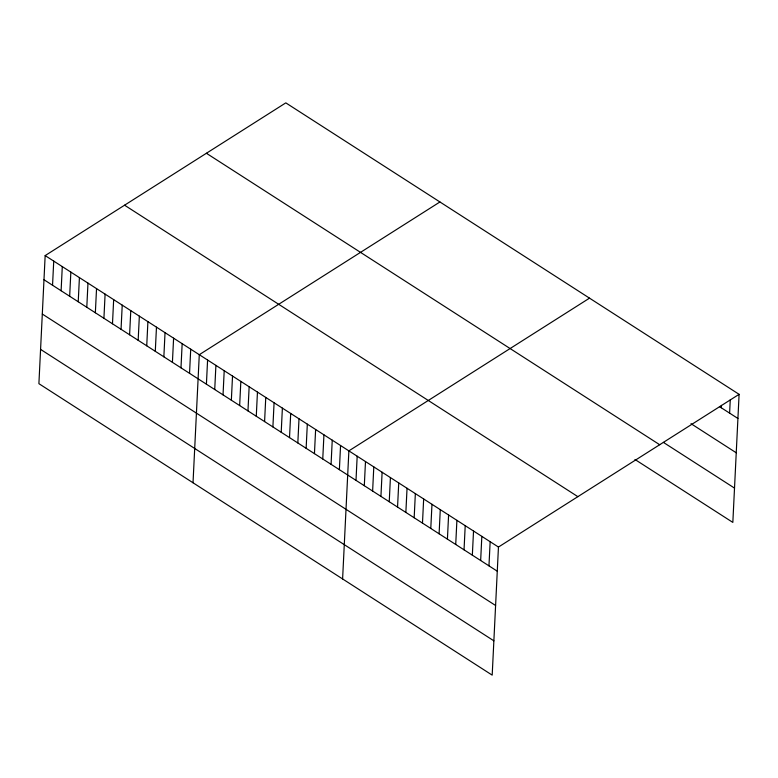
<?xml version="1.0" encoding="UTF-8"?>
<svg xmlns="http://www.w3.org/2000/svg" width="778" height="778" viewBox="0 0 778 778"><rect width="100%" height="100%" fill="white"/><g stroke="black" fill="none" stroke-linecap="round" stroke-linejoin="round"><path stroke-width="1.17" d="M45.163 255.592L38.9 383.671L492.192 675.129L498.455 547.051L739.1 394.329L285.808 102.871L45.163 255.592L498.455 547.051M52.544 285.244L53.731 261.097M61.112 290.748L62.289 266.601M69.67 296.253L70.847 272.106M78.228 301.767L79.414 277.61M86.796 307.271L87.972 283.124M95.354 312.775L96.54 288.628M103.921 318.28L105.098 294.133M112.479 323.784L113.666 299.637M121.047 329.289L122.224 305.141M129.605 334.793L130.782 310.646M138.163 340.297L139.35 316.15M146.731 345.802L147.908 321.654M155.289 351.306L156.475 327.159M163.857 356.82L165.033 332.663M172.415 362.324L173.601 338.177M180.982 367.829L182.159 343.681M189.54 373.333L190.717 349.186M193.022 482.768L199.285 354.69L439.93 201.969M206.413 384.176L207.59 360.029M214.728 389.525L215.905 365.378M223.033 394.864L224.21 370.717M231.348 400.213L232.525 376.066M239.653 405.552L240.84 381.405M247.968 410.901L249.145 386.754M256.273 416.24L257.46 392.093M264.588 421.588L265.765 397.432M272.893 426.928L274.08 402.78M281.208 432.267L282.385 408.119M289.513 437.615L290.7 413.468M297.828 442.954L299.005 418.807M306.133 448.303L307.32 424.156M314.448 453.642L315.625 429.495M322.753 458.991L323.94 434.844M331.068 464.33L332.245 440.183M339.383 469.679L340.56 445.522M342.602 578.949L348.875 450.87L589.51 298.149M356.003 480.357L357.18 456.209M364.308 485.705L365.495 461.558M372.623 491.044L373.8 466.897M380.928 496.393L382.115 472.246M389.243 501.732L390.42 477.585M397.548 507.081L398.735 482.934M405.863 512.42L407.04 488.273M414.168 517.769L415.355 493.612M422.483 523.108L423.66 498.961M430.788 528.447L431.975 504.3M439.103 533.796L440.28 509.648M447.418 539.135L448.595 514.987M455.723 544.483L456.9 520.336M464.038 549.822L465.215 525.675M472.343 555.171L473.53 531.024M480.658 560.51L481.835 536.363M488.963 565.859L490.15 541.702M721.294 407.789L721.42 405.377M729.608 413.128L730.26 399.853M739.1 394.329L732.837 522.408L634.955 459.477M719.456 406.602L737.923 418.476M691 423.679L736.241 452.777M663.41 442.39L734.51 488.107M206.394 153.266L659.686 444.724M124.577 205.198L577.869 496.656M43.986 279.74L497.278 571.198M42.304 314.04L495.596 605.498M40.573 349.38L493.874 640.829"/></g></svg>
